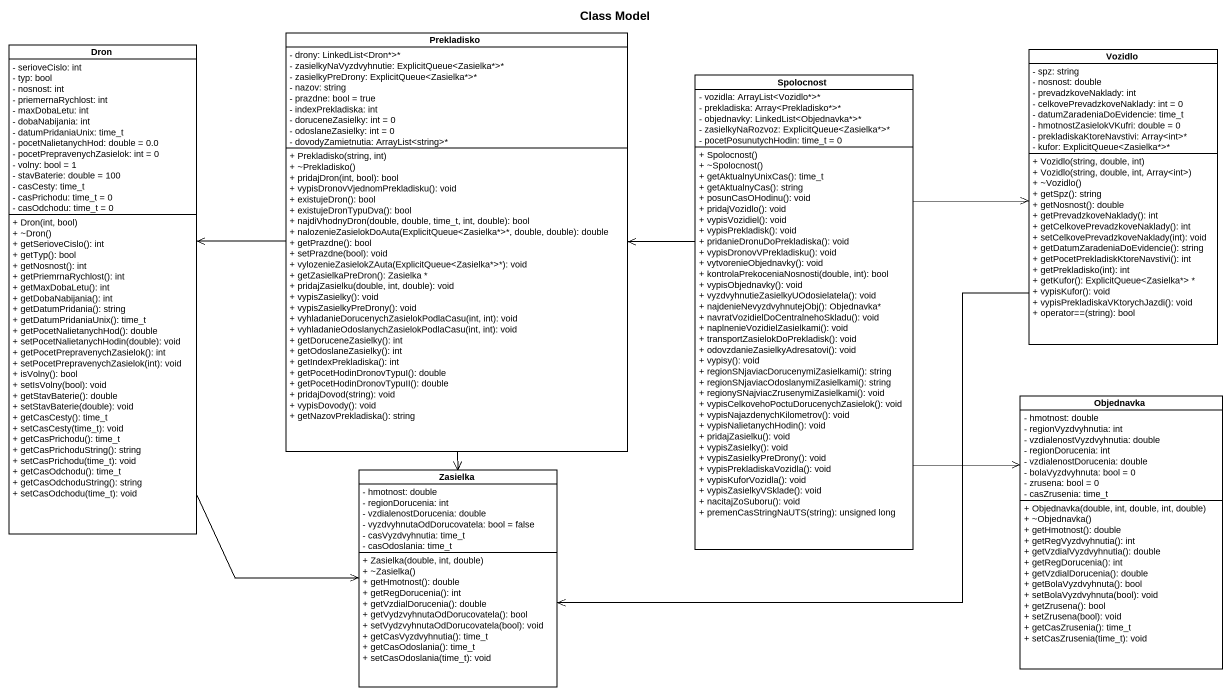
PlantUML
@startuml
title Class Model
hide circle
hide empty members
skinparam classAttributeIconSize 0
class Dron {
  - serioveCislo: int
  - typ: bool
  - nosnost: int
  - priemernaRychlost: int
  - maxDobaLetu: int
  - dobaNabijania: int
  - datumPridaniaUnix: time_t
  - pocetNalietanychHod: double = 0.0
  - pocetPrepravenychZasielok: int = 0
  - volny: bool = 1
  - stavBaterie: double = 100
  - casCesty: time_t
  - casPrichodu: time_t = 0
  - casOdchodu: time_t = 0
  + Dron(int, bool)
  + ~Dron()
  + getSerioveCislo(): int
  + getTyp(): bool
  + getNosnost(): int
  + getPriemrnaRychlost(): int
  + getMaxDobaLetu(): int
  + getDobaNabijania(): int
  + getDatumPridania(): string
  + getDatumPridaniaUnix(): time_t
  + getPocetNalietanychHod(): double
  + setPocetNalietanychHodin(double): void
  + getPocetPrepravenychZasielok(): int
  + setPocetPrepravenychZasielok(int): void
  + isVolny(): bool
  + setIsVolny(bool): void
  + getStavBaterie(): double
  + setStavBaterie(double): void
  + getCasCesty(): time_t
  + setCasCesty(time_t): void
  + getCasPrichodu(): time_t
  + getCasPrichoduString(): string
  + setCasPrichodu(time_t): void
  + getCasOdchodu(): time_t
  + getCasOdchoduString(): string
  + setCasOdchodu(time_t): void
}
class Prekladisko {
  - drony: LinkedList<Dron*>*
  - zasielkyNaVyzdvyhnutie: ExplicitQueue<Zasielka*>*
  - zasielkyPreDrony: ExplicitQueue<Zasielka*>*
  - nazov: string
  - prazdne: bool = true
  - indexPrekladiska: int
  - doruceneZasielky: int = 0
  - odoslaneZasielky: int = 0
  - dovodyZamietnutia: ArrayList<string>*
  + Prekladisko(string, int)
  + ~Prekladisko()
  + pridajDron(int, bool): bool
  + vypisDronovVjednomPrekladisku(): void
  + existujeDron(): bool
  + existujeDronTypuDva(): bool
  + najdiVhodnyDron(double, double, time_t, int, double): bool
  + nalozenieZasielokDoAuta(ExplicitQueue<Zasielka*>*, double, double): double
  + getPrazdne(): bool
  + setPrazdne(bool): void
  + vylozenieZasielokZAuta(ExplicitQueue<Zasielka*>*): void
  + getZasielkaPreDron(): Zasielka *
  + pridajZasielku(double, int, double): void
  + vypisZasielky(): void
  + vypisZasielkyPreDrony(): void
  + vyhladanieDorucenychZasielokPodlaCasu(int, int): void
  + vyhladanieOdoslanychZasielokPodlaCasu(int, int): void
  + getDoruceneZasielky(): int
  + getOdoslaneZasielky(): int
  + getIndexPrekladiska(): int
  + getPocetHodinDronovTypuI(): double
  + getPocetHodinDronovTypuII(): double
  + pridajDovod(string): void
  + vypisDovody(): void
  + getNazovPrekladiska(): string
}
class Spolocnost {
  - vozidla: ArrayList<Vozidlo*>*
  - prekladiska: Array<Prekladisko*>*
  - objednavky: LinkedList<Objednavka*>*
  - zasielkyNaRozvoz: ExplicitQueue<Zasielka*>*
  - pocetPosunutychHodin: time_t = 0
  + Spolocnost()
  + ~Spolocnost()
  + getAktualnyUnixCas(): time_t
  + getAktualnyCas(): string
  + posunCasOHodinu(): void
  + pridajVozidlo(): void
  + vypisVozidiel(): void
  + vypisPrekladisk(): void
  + pridanieDronuDoPrekladiska(): void
  + vypisDronovVPrekladisku(): void
  + vytvorenieObjednavky(): void
  + kontrolaPrekoceniaNosnosti(double, int): bool
  + vypisObjednavky(): void
  + vyzdvyhnutieZasielkyUOdosielatela(): void
  + najdenieNevyzdvyhnutejObj(): Objednavka*
  + navratVozidielDoCentralnehoSkladu(): void
  + naplnenieVozidielZasielkami(): void
  + transportZasielokDoPrekladisk(): void
  + odovzdanieZasielkyAdresatovi(): void
  + vypisy(): void
  + regionSNjaviacDorucenymiZasielkami(): string
  + regionSNjaviacOdoslanymiZasielkami(): string
  + regionySNajviacZrusenymiZasielkami(): void
  + vypisCelkovehoPoctuDorucenychZasielok(): void
  + vypisNajazdenychKilometrov(): void
  + vypisNalietanychHodin(): void
  + pridajZasielku(): void
  + vypisZasielky(): void
  + vypisZasielkyPreDrony(): void
  + vypisPrekladiskaVozidla(): void
  + vypisKuforVozidla(): void
  + vypisZasielkyVSklade(): void
  + nacitajZoSuboru(): void
  + premenCasStringNaUTS(string): unsigned long
}
class Vozidlo {
  - spz: string
  - nosnost: double
  - prevadzkoveNaklady: int
  - celkovePrevadzkoveNaklady: int = 0
  - datumZaradeniaDoEvidencie: time_t
  - hmotnostZasielokVKufri: double = 0
  - prekladiskaKtoreNavstivi: Array<int>*
  - kufor: ExplicitQueue<Zasielka*>*
  + Vozidlo(string, double, int)
  + Vozidlo(string, double, int, Array<int>)
  + ~Vozidlo()
  + getSpz(): string
  + getNosnost(): double
  + getPrevadzkoveNaklady(): int
  + getCelkovePrevadzkoveNaklady(): int
  + setCelkovePrevadzkoveNaklady(int): void
  + getDatumZaradeniaDoEvidencie(): string
  + getPocetPrekladiskKtoreNavstivi(): int
  + getPrekladisko(int): int
  + getKufor(): ExplicitQueue<Zasielka*> *
  + vypisKufor(): void
  + vypisPrekladiskaVKtorychJazdi(): void
  + operator==(string): bool
}
class Objednavka {
  - hmotnost: double
  - regionVyzdvyhnutia: int
  - vzdialenostVyzdvyhnutia: double
  - regionDorucenia: int
  - vzdialenostDorucenia: double
  - bolaVyzdvyhnuta: bool = 0
  - zrusena: bool = 0
  - casZrusenia: time_t
  + Objednavka(double, int, double, int, double)
  + ~Objednavka()
  + getHmotnost(): double
  + getRegVyzdvyhnutia(): int
  + getVzdialVyzdvyhnutia(): double
  + getRegDorucenia(): int
  + getVzdialDorucenia(): double
  + getBolaVyzdvyhnuta(): bool
  + setBolaVyzdvyhnuta(bool): void
  + getZrusena(): bool
  + setZrusena(bool): void
  + getCasZrusenia(): time_t
  + setCasZrusenia(time_t): void
}
class Zasielka {
  - hmotnost: double
  - regionDorucenia: int
  - vzdialenostDorucenia: double
  - vyzdvyhnutaOdDorucovatela: bool = false
  - casVyzdvyhnutia: time_t
  - casOdoslania: time_t
  + Zasielka(double, int, double)
  + ~Zasielka()
  + getHmotnost(): double
  + getRegDorucenia(): int
  + getVzdialDorucenia(): double
  + getVydzvyhnutaOdDorucovatela(): bool
  + setVydzvyhnutaOdDorucovatela(bool): void
  + getCasVyzdvyhnutia(): time_t
  + getCasOdoslania(): time_t
  + setCasOdoslania(time_t): void
}
Dron --> Zasielka
Prekladisko -left-> Dron
Prekladisko --> Zasielka
Spolocnost -left-> Prekladisko
Spolocnost -right-> Vozidlo
Spolocnost --> Objednavka
Vozidlo -left-> Zasielka
@enduml
